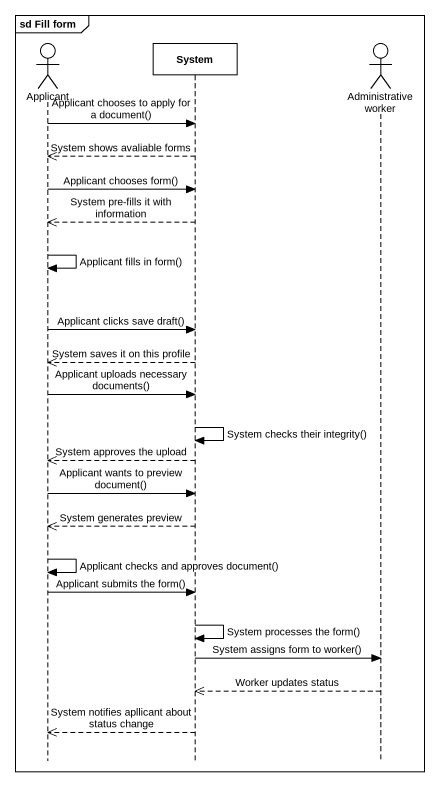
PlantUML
@startuml
mainframe sd Fill form
hide footbox
actor Applicant
participant System
actor "Administrative worker" as Administrative_worker

Applicant -> System : Applicant chooses to apply for a document()
System -->> Applicant : System shows avaliable forms
Applicant -> System : Applicant chooses form()
System -->> Applicant : System pre-fills it with information
Applicant -> Applicant : Applicant fills in form()
Applicant -> System : Applicant clicks save draft()
System -->> Applicant : System saves it on this profile
Applicant -> System : Applicant uploads necessary documents()
System -> System : System checks their integrity()
System -->> Applicant : System approves the upload
Applicant -> System : Applicant wants to preview document()
System -->> Applicant : System generates preview
Applicant -> Applicant : Applicant checks and approves document()
Applicant -> System : Applicant submits the form()
System -> System : System processes the form()
System -> Administrative_worker : System assigns form to worker()
Administrative_worker -->> System : Worker updates status
System -->> Applicant : System notifies apllicant about status change
@enduml
